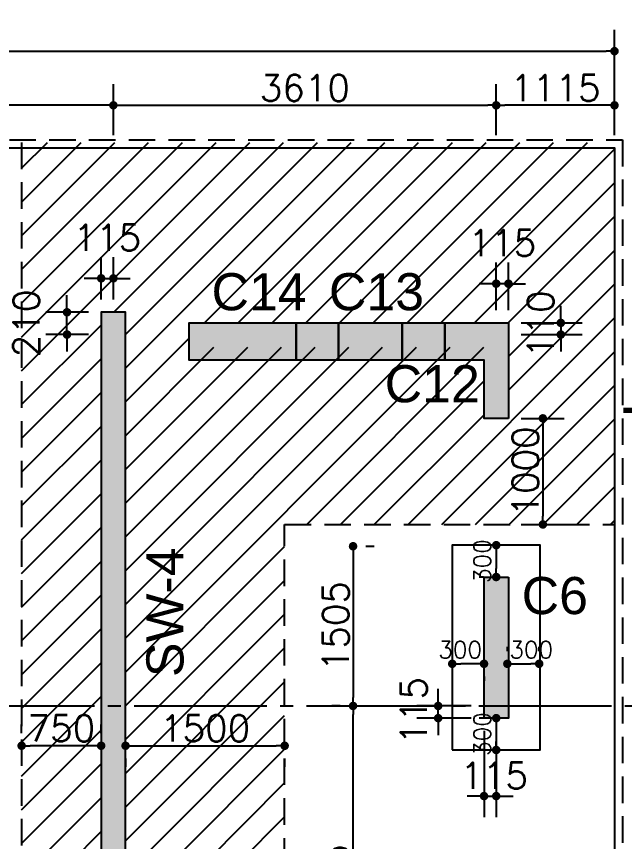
# Model space of a CAD drawing. Extents: x -200722 to 834823, y -494970 to 88783.
# Drawn here: x 493762 to 499495, y 33752 to 41527 of the extents above; entities that cross this region are included whole.
import ezdxf

# ---------------------------------------------------------------- set-up
doc = ezdxf.new("R2010")
doc.units = 0
doc.header["$LTSCALE"] = 100
doc.header["$MEASUREMENT"] = 0
doc.header["$PDMODE"] = 34
for name, pattern in [('ACAD_ISO04W100', [30, 24, -3, 0, -3]), ('CL', [3.25, 2.5, -0.25, 0.25, -0.25]), ('HIDDEN', [0.375, 0.25, -0.125])]:
    doc.linetypes.add(name, pattern=pattern)
doc.layers.get('0').update_dxf_attribs({"linetype": 'CONTINUOUS'})
doc.layers.get('DEFPOINTS').update_dxf_attribs({"linetype": 'CONTINUOUS'})
for name, color, linetype in [('A-Grid', 5, 'ACAD_ISO04W100'), ('BEAM', 4, 'CONTINUOUS'), ('COL. SHED. STEEL.', 6, 'CONTINUOUS'), ('COL_H', 235, 'CONTINUOUS'), ('DIM', 3, 'CONTINUOUS'), ('F_EXEC', 3, 'HIDDEN'), ('F_FTG1', 11, 'CONTINUOUS'), ('TEXT', 2, 'CONTINUOUS')]:
    doc.layers.add(name, color=color, linetype=linetype)
doc.layers.add('HATCH', color=252, linetype='CONTINUOUS', lineweight=30)
doc.styles.add('AR', font='arial.ttf')
doc.styles.add('ROMANS', font='romans.shx')
doc.styles.get("Standard").update_dxf_attribs({"font": 'simplex.shx'})
doc.dimstyles.new('STANDARD$0', dxfattribs={"dimtxt": 2.5, "dimasz": 2.5, "dimexe": 2, "dimexo": 0.7, "dimgap": 0.9, "dimtad": 1, "dimdec": 0, "dimdsep": 46, "dimtxsty": 'ROMANS', "dimcen": 0.09, "dimclrd": 4, "dimclre": 4, "dimclrt": 3, "dimadec": 0, "dimazin": 0, "dimtfac": 1, "dimtdec": 0, "dimtmove": 0, "dimatfit": 3, "dimfxl": 1, "dimtolj": 1, "dimtzin": 0, "dimarcsym": 0})

# ---------------------------------------------------------------- blocks, each defined once
blk = doc.blocks.new('DOT')
at = {"color": 0, "linetype": 'ByBlock'}
blk.add_line((-0.5, 0), (-1, 0), dxfattribs=at)
at = {"color": 0, "linetype": 'ByBlock', "const_width": 0.5}
blk.add_lwpolyline([(-0.25, 0, 1), (0.25, 0, 1)], format="xyb", close=True, dxfattribs=at)
blk = doc.blocks.new('*D2615')
at = {"layer": 'BEAM', "color": 0, "lineweight": -2, "transparency": 16777216}
for p, q in [((498520.5, 37739.4), (498925.3, 37739.4)), ((498725.3, 37659.4), (498725.3, 36819.4)), ((498520.5, 36739.4), (498925.3, 36739.4))]:
    blk.add_line(p, q, dxfattribs=at)
at = {"layer": 'DEFPOINTS', "color": 0, "lineweight": -3, "ltscale": 0.4, "transparency": 16777216}
for p in [(498400.5, 37739.4), (498400.5, 36739.4), (498725.3, 36739.4)]:
    blk.add_point(p, dxfattribs=at)
at = {"layer": 'BEAM', "color": 0, "lineweight": -2, "ltscale": 0.4, "transparency": 16777216, "xscale": 80, "yscale": 80, "zscale": 80}
for p, rotation in [((498725.3, 37739.4), 90), ((498725.3, 36739.4), 270)]:
    blk.add_blockref('DOT', p, dxfattribs=dict(at, rotation=rotation))
at = {"layer": 'BEAM', "color": 0, "ltscale": 0.4, "transparency": 16777216, "insert": (498561.3, 37239.4), "char_height": 248, "attachment_point": 5, "rotation": 90}
blk.add_mtext('\\A1;1000', dxfattribs=at)
blk = doc.blocks.new('_DOT')
at = {"color": 0, "linetype": 'ByBlock'}
blk.add_line((-0.5, 0), (-1, 0), dxfattribs=at)
at = {"color": 0, "linetype": 'ByBlock', "const_width": 0.5}
blk.add_lwpolyline([(-0.25, 0, 1), (0.25, 0, 1)], format="xyb", close=True, dxfattribs=at)
blk = doc.blocks.new('*D2291')
at = {"layer": 'BEAM', "color": 0, "lineweight": -2, "transparency": 16777216}
for p, q in [((496815.6, 35029.4), (496735.6, 35029.4)), ((496935.6, 31654.4), (496935.6, 34949.4)), ((496815.6, 31574.4), (496735.6, 31574.4))]:
    blk.add_line(p, q, dxfattribs=at)
at = {"layer": 'DEFPOINTS', "color": 0, "lineweight": -3, "ltscale": 0.4, "transparency": 16777216}
for p in [(496935.6, 35029.4), (496935.6, 35029.4), (496935.6, 31574.4)]:
    blk.add_point(p, dxfattribs=at)
at = {"layer": 'BEAM', "color": 0, "lineweight": -2, "ltscale": 0.4, "transparency": 16777216, "xscale": 80, "yscale": 80, "zscale": 80}
for p, rotation in [((496935.6, 35029.4), 90), ((496935.6, 31574.4), 270)]:
    blk.add_blockref('DOT', p, dxfattribs=dict(at, rotation=rotation))
at = {"layer": 'BEAM', "color": 0, "ltscale": 0.4, "transparency": 16777216, "insert": (496771.6, 33301.9), "char_height": 248, "attachment_point": 5, "rotation": 90}
blk.add_mtext('\\A1;3455', dxfattribs=at)
blk = doc.blocks.new('*D2292')
at = {"layer": 'BEAM', "color": 0, "lineweight": -2, "transparency": 16777216}
for p, q in [((497055.6, 36534.4), (497135.6, 36534.4)), ((496935.6, 36454.4), (496935.6, 35109.4)), ((497055.6, 35029.4), (497135.6, 35029.4))]:
    blk.add_line(p, q, dxfattribs=at)
at = {"layer": 'DEFPOINTS', "color": 0, "lineweight": -3, "ltscale": 0.4, "transparency": 16777216}
for p in [(496935.6, 36534.4), (496935.6, 35029.4), (496935.6, 35029.4)]:
    blk.add_point(p, dxfattribs=at)
at = {"layer": 'BEAM', "color": 0, "lineweight": -2, "ltscale": 0.4, "transparency": 16777216, "xscale": 80, "yscale": 80, "zscale": 80}
for p, rotation in [((496935.6, 36534.4), 90), ((496935.6, 35029.4), 270)]:
    blk.add_blockref('DOT', p, dxfattribs=dict(at, rotation=rotation))
at = {"layer": 'BEAM', "color": 0, "ltscale": 0.4, "transparency": 16777216, "insert": (496771.6, 35781.9), "char_height": 248, "attachment_point": 5, "rotation": 90}
blk.add_mtext('\\A1;1505', dxfattribs=at)
blk = doc.blocks.new('*D2297')
at = {"layer": 'BEAM', "color": 0, "lineweight": -2, "transparency": 16777216}
for p, q in [((494238.4, 38819.4), (494238.4, 38899.4)), ((494440.5, 38739.4), (494038.4, 38739.4)), ((494238.4, 38529.4), (494238.4, 38739.4)), ((494440.5, 38529.4), (494038.4, 38529.4)), ((494238.4, 38449.4), (494238.4, 38369.4))]:
    blk.add_line(p, q, dxfattribs=at)
at = {"layer": 'DEFPOINTS', "color": 0, "lineweight": -3, "ltscale": 0.4, "transparency": 16777216}
for p in [(494238.4, 38739.4), (494560.5, 38739.4), (494560.5, 38529.4)]:
    blk.add_point(p, dxfattribs=at)
at = {"layer": 'BEAM', "color": 0, "lineweight": -2, "ltscale": 0.4, "transparency": 16777216, "xscale": 80, "yscale": 80, "zscale": 80}
for p, rotation in [((494238.4, 38739.4), 270), ((494238.4, 38529.4), 90)]:
    blk.add_blockref('DOT', p, dxfattribs=dict(at, rotation=rotation))
at = {"layer": 'BEAM', "color": 0, "ltscale": 0.4, "transparency": 16777216, "insert": (493854.4, 38634.4), "char_height": 248, "attachment_point": 5, "rotation": 90}
blk.add_mtext('\\A1;210', dxfattribs=at)
blk = doc.blocks.new('*D2298')
at = {"layer": 'BEAM', "color": 0, "lineweight": -2, "transparency": 16777216}
for p, q in [((494560.5, 38859.4), (494560.5, 39259.1)), ((494675.5, 38859.4), (494675.5, 39259.1)), ((494480.5, 39059.1), (494400.5, 39059.1)), ((494560.5, 39059.1), (494675.5, 39059.1)), ((494755.5, 39059.1), (494835.5, 39059.1))]:
    blk.add_line(p, q, dxfattribs=at)
at = {"layer": 'DEFPOINTS', "color": 0, "lineweight": -3, "ltscale": 0.4, "transparency": 16777216}
for p in [(494675.5, 39059.1), (494560.5, 38739.4), (494675.5, 38739.4)]:
    blk.add_point(p, dxfattribs=at)
at = {"layer": 'BEAM', "color": 0, "lineweight": -2, "ltscale": 0.4, "transparency": 16777216, "xscale": 80, "yscale": 80, "zscale": 80}
blk.add_blockref('DOT', (494560.5, 39059.1), dxfattribs=at)
at = {"layer": 'BEAM', "color": 0, "lineweight": -2, "ltscale": 0.4, "transparency": 16777216, "xscale": 80, "yscale": 80, "zscale": 80, "rotation": 180}
blk.add_blockref('DOT', (494675.5, 39059.1), dxfattribs=at)
at = {"layer": 'BEAM', "color": 0, "ltscale": 0.4, "transparency": 16777216, "insert": (494618, 39443.1), "char_height": 248, "attachment_point": 5}
blk.add_mtext('\\A1;115', dxfattribs=at)
blk = doc.blocks.new('*D2301')
at = {"layer": 'BEAM', "color": 0, "lineweight": -2, "transparency": 16777216}
for p, q in [((497738.1, 35109.4), (497738.1, 35189.4)), ((498050.5, 35029.4), (497538.1, 35029.4)), ((497738.1, 34914.4), (497738.1, 35029.4)), ((498050.5, 34914.4), (497538.1, 34914.4)), ((497738.1, 34834.4), (497738.1, 34754.4))]:
    blk.add_line(p, q, dxfattribs=at)
at = {"layer": 'DEFPOINTS', "color": 0, "lineweight": -3, "ltscale": 0.4, "transparency": 16777216}
for p in [(497738.1, 35029.4), (498170.5, 35029.4), (498170.5, 34914.4)]:
    blk.add_point(p, dxfattribs=at)
at = {"layer": 'BEAM', "color": 0, "lineweight": -2, "ltscale": 0.4, "transparency": 16777216, "xscale": 80, "yscale": 80, "zscale": 80}
for p, rotation in [((497738.1, 35029.4), 270), ((497738.1, 34914.4), 90)]:
    blk.add_blockref('DOT', p, dxfattribs=dict(at, rotation=rotation))
at = {"layer": 'BEAM', "color": 0, "ltscale": 0.4, "transparency": 16777216, "insert": (497507.4, 34984.2), "char_height": 248, "attachment_point": 5, "rotation": 90}
blk.add_mtext('\\A1;115', dxfattribs=at)
blk = doc.blocks.new('*D2302')
at = {"layer": 'BEAM', "color": 0, "lineweight": -2, "transparency": 16777216}
for p, q in [((498170.5, 34794.4), (498170.5, 33979.8)), ((498285.5, 34794.4), (498285.5, 33979.8)), ((498090.5, 34179.8), (498010.5, 34179.8)), ((498170.5, 34179.8), (498285.5, 34179.8)), ((498365.5, 34179.8), (498445.5, 34179.8))]:
    blk.add_line(p, q, dxfattribs=at)
at = {"layer": 'DEFPOINTS', "color": 0, "lineweight": -3, "ltscale": 0.4, "transparency": 16777216}
for p in [(498170.5, 34914.4), (498285.5, 34914.4), (498285.5, 34179.8)]:
    blk.add_point(p, dxfattribs=at)
at = {"layer": 'BEAM', "color": 0, "lineweight": -2, "ltscale": 0.4, "transparency": 16777216, "xscale": 80, "yscale": 80, "zscale": 80}
blk.add_blockref('DOT', (498170.5, 34179.8), dxfattribs=at)
at = {"layer": 'BEAM', "color": 0, "lineweight": -2, "ltscale": 0.4, "transparency": 16777216, "xscale": 80, "yscale": 80, "zscale": 80, "rotation": 180}
blk.add_blockref('DOT', (498285.5, 34179.8), dxfattribs=at)
at = {"layer": 'BEAM', "color": 0, "ltscale": 0.4, "transparency": 16777216, "insert": (498266, 34372.4), "char_height": 248, "attachment_point": 5}
blk.add_mtext('\\A1;115', dxfattribs=at)
blk = doc.blocks.new('*D2305')
at = {"layer": 'BEAM', "color": 0, "lineweight": -2, "transparency": 16777216}
for p, q in [((498285.5, 40409.4), (498285.5, 40889.7)), ((499400.5, 40409.4), (499400.5, 40889.7)), ((499320.5, 40689.7), (498365.5, 40689.7))]:
    blk.add_line(p, q, dxfattribs=at)
at = {"layer": 'DEFPOINTS', "color": 0, "lineweight": -3, "ltscale": 0.4, "transparency": 16777216}
for p in [(498285.5, 40689.7), (498285.5, 40289.4), (499400.5, 40289.4)]:
    blk.add_point(p, dxfattribs=at)
at = {"layer": 'BEAM', "color": 0, "lineweight": -2, "ltscale": 0.4, "transparency": 16777216, "xscale": 80, "yscale": 80, "zscale": 80, "rotation": 180}
blk.add_blockref('DOT', (498285.5, 40689.7), dxfattribs=at)
at = {"layer": 'BEAM', "color": 0, "lineweight": -2, "ltscale": 0.4, "transparency": 16777216, "xscale": 80, "yscale": 80, "zscale": 80}
blk.add_blockref('DOT', (499400.5, 40689.7), dxfattribs=at)
at = {"layer": 'BEAM', "color": 0, "ltscale": 0.4, "transparency": 16777216, "insert": (498843, 40853.7), "char_height": 248, "attachment_point": 5}
blk.add_mtext('\\A1;1115', dxfattribs=at)
blk = doc.blocks.new('*D2306')
at = {"layer": 'BEAM', "color": 0, "lineweight": -2, "transparency": 16777216}
for p, q in [((485520.5, 40409.4), (485520.5, 41400)), ((499400.5, 40409.4), (499400.5, 41400)), ((485600.5, 41200), (499320.5, 41200))]:
    blk.add_line(p, q, dxfattribs=at)
at = {"layer": 'DEFPOINTS', "color": 0, "lineweight": -3, "ltscale": 0.4, "transparency": 16777216}
for p in [(499400.5, 41200), (485520.5, 40289.4), (499400.5, 40289.4)]:
    blk.add_point(p, dxfattribs=at)
at = {"layer": 'BEAM', "color": 0, "lineweight": -2, "ltscale": 0.4, "transparency": 16777216, "xscale": 80, "yscale": 80, "zscale": 80, "rotation": 180}
blk.add_blockref('DOT', (485520.5, 41200), dxfattribs=at)
at = {"layer": 'BEAM', "color": 0, "lineweight": -2, "ltscale": 0.4, "transparency": 16777216, "xscale": 80, "yscale": 80, "zscale": 80}
blk.add_blockref('DOT', (499400.5, 41200), dxfattribs=at)
at = {"layer": 'BEAM', "color": 0, "ltscale": 0.4, "transparency": 16777216, "insert": (492460.5, 41364), "char_height": 248, "attachment_point": 5}
blk.add_mtext('\\A1;13880', dxfattribs=at)
blk = doc.blocks.new('*D2310')
at = {"layer": 'BEAM', "color": 0, "lineweight": -2, "transparency": 16777216}
for p, q in [((498285.5, 38759.4), (498285.5, 39208.9)), ((498400.5, 38759.4), (498400.5, 39208.9)), ((498205.5, 39008.9), (498125.5, 39008.9)), ((498400.5, 39008.9), (498285.5, 39008.9)), ((498480.5, 39008.9), (498560.5, 39008.9))]:
    blk.add_line(p, q, dxfattribs=at)
at = {"layer": 'DEFPOINTS', "color": 0, "lineweight": -3, "ltscale": 0.4, "transparency": 16777216}
for p in [(498285.5, 39008.9), (498285.5, 38639.4), (498400.5, 38639.4)]:
    blk.add_point(p, dxfattribs=at)
at = {"layer": 'BEAM', "color": 0, "lineweight": -2, "ltscale": 0.4, "transparency": 16777216, "xscale": 80, "yscale": 80, "zscale": 80}
blk.add_blockref('DOT', (498285.5, 39008.9), dxfattribs=at)
at = {"layer": 'BEAM', "color": 0, "lineweight": -2, "ltscale": 0.4, "transparency": 16777216, "xscale": 80, "yscale": 80, "zscale": 80, "rotation": 180}
blk.add_blockref('DOT', (498400.5, 39008.9), dxfattribs=at)
at = {"layer": 'BEAM', "color": 0, "ltscale": 0.4, "transparency": 16777216, "insert": (498343, 39392.9), "char_height": 248, "attachment_point": 5}
blk.add_mtext('\\A1;115', dxfattribs=at)
blk = doc.blocks.new('*D2311')
at = {"layer": 'BEAM', "color": 0, "lineweight": -2, "transparency": 16777216}
for p, q in [((498894.5, 38719.4), (498894.5, 38799.4)), ((498520.5, 38639.4), (499094.5, 38639.4)), ((498894.5, 38639.4), (498894.5, 38529.4)), ((498520.5, 38529.4), (499094.5, 38529.4)), ((498894.5, 38449.4), (498894.5, 38369.4))]:
    blk.add_line(p, q, dxfattribs=at)
at = {"layer": 'DEFPOINTS', "color": 0, "lineweight": -3, "ltscale": 0.4, "transparency": 16777216}
for p in [(498400.5, 38639.4), (498400.5, 38529.4), (498894.5, 38529.4)]:
    blk.add_point(p, dxfattribs=at)
at = {"layer": 'BEAM', "color": 0, "lineweight": -2, "ltscale": 0.4, "transparency": 16777216, "xscale": 80, "yscale": 80, "zscale": 80}
for p, rotation in [((498894.5, 38639.4), 270), ((498894.5, 38529.4), 90)]:
    blk.add_blockref('DOT', p, dxfattribs=dict(at, rotation=rotation))
at = {"layer": 'BEAM', "color": 0, "ltscale": 0.4, "transparency": 16777216, "insert": (498704.5, 38627.6), "char_height": 248, "attachment_point": 5, "rotation": 90}
blk.add_mtext('\\A1;110', dxfattribs=at)
blk = doc.blocks.new('*D2484')
at = {"layer": 'BEAM', "color": 0, "lineweight": -2, "transparency": 16777216}
for p, q in [((490245.5, 40409.4), (490245.5, 40889.7)), ((494675.5, 40409.4), (494675.5, 40889.7)), ((494595.5, 40689.7), (490325.5, 40689.7))]:
    blk.add_line(p, q, dxfattribs=at)
at = {"layer": 'DEFPOINTS', "color": 0, "lineweight": -3, "ltscale": 0.4, "transparency": 16777216}
for p in [(490245.5, 40689.7), (490245.5, 40289.4), (494675.5, 40289.4)]:
    blk.add_point(p, dxfattribs=at)
at = {"layer": 'BEAM', "color": 0, "lineweight": -2, "ltscale": 0.4, "transparency": 16777216, "xscale": 80, "yscale": 80, "zscale": 80, "rotation": 180}
blk.add_blockref('DOT', (490245.5, 40689.7), dxfattribs=at)
at = {"layer": 'BEAM', "color": 0, "lineweight": -2, "ltscale": 0.4, "transparency": 16777216, "xscale": 80, "yscale": 80, "zscale": 80}
blk.add_blockref('DOT', (494675.5, 40689.7), dxfattribs=at)
at = {"layer": 'BEAM', "color": 0, "ltscale": 0.4, "transparency": 16777216, "insert": (492460.5, 40853.7), "char_height": 248, "attachment_point": 5}
blk.add_mtext('\\A1;4430', dxfattribs=at)
blk = doc.blocks.new('*D2485')
at = {"layer": 'BEAM', "color": 0, "lineweight": -2, "transparency": 16777216}
for p, q in [((494675.5, 40409.4), (494675.5, 40889.7)), ((498285.5, 40409.4), (498285.5, 40889.7)), ((494755.5, 40689.7), (498205.5, 40689.7))]:
    blk.add_line(p, q, dxfattribs=at)
at = {"layer": 'DEFPOINTS', "color": 0, "lineweight": -3, "ltscale": 0.4, "transparency": 16777216}
for p in [(498285.5, 40689.7), (494675.5, 40289.4), (498285.5, 40289.4)]:
    blk.add_point(p, dxfattribs=at)
at = {"layer": 'BEAM', "color": 0, "lineweight": -2, "ltscale": 0.4, "transparency": 16777216, "xscale": 80, "yscale": 80, "zscale": 80, "rotation": 180}
blk.add_blockref('DOT', (494675.5, 40689.7), dxfattribs=at)
at = {"layer": 'BEAM', "color": 0, "lineweight": -2, "ltscale": 0.4, "transparency": 16777216, "xscale": 80, "yscale": 80, "zscale": 80}
blk.add_blockref('DOT', (498285.5, 40689.7), dxfattribs=at)
at = {"layer": 'BEAM', "color": 0, "ltscale": 0.4, "transparency": 16777216, "insert": (496480.5, 40853.7), "char_height": 248, "attachment_point": 5}
blk.add_mtext('\\A1;3610', dxfattribs=at)
blk = doc.blocks.new('*D2773')
at = {"layer": 'BEAM', "color": 0, "lineweight": -2, "transparency": 16777216}
for p, q in [((494870.5, 34654.1), (496210.5, 34654.1)), ((494790.5, 34534.1), (494790.5, 34454.1)), ((496290.5, 34534.1), (496290.5, 34454.1))]:
    blk.add_line(p, q, dxfattribs=at)
at = {"layer": 'DEFPOINTS', "color": 0, "lineweight": -3, "ltscale": 0.4, "transparency": 16777216}
for p in [(494790.5, 34654.1), (496290.5, 34654.1), (496290.5, 34654.1)]:
    blk.add_point(p, dxfattribs=at)
at = {"layer": 'BEAM', "color": 0, "lineweight": -2, "ltscale": 0.4, "transparency": 16777216, "xscale": 80, "yscale": 80, "zscale": 80, "rotation": 180}
blk.add_blockref('DOT', (494790.5, 34654.1), dxfattribs=at)
at = {"layer": 'BEAM', "color": 0, "lineweight": -2, "ltscale": 0.4, "transparency": 16777216, "xscale": 80, "yscale": 80, "zscale": 80}
blk.add_blockref('DOT', (496290.5, 34654.1), dxfattribs=at)
at = {"layer": 'BEAM', "color": 0, "ltscale": 0.4, "transparency": 16777216, "insert": (495540.5, 34818.1), "char_height": 248, "attachment_point": 5}
blk.add_mtext('\\A1;1500', dxfattribs=at)
blk = doc.blocks.new('*D2774')
at = {"layer": 'BEAM', "color": 0, "lineweight": -2, "transparency": 16777216}
for p, q in [((493810.5, 34774.1), (493810.5, 34854.1)), ((494560.5, 34774.1), (494560.5, 34854.1)), ((494480.5, 34654.1), (493890.5, 34654.1))]:
    blk.add_line(p, q, dxfattribs=at)
at = {"layer": 'DEFPOINTS', "color": 0, "lineweight": -3, "ltscale": 0.4, "transparency": 16777216}
for p in [(493810.5, 34654.1), (493810.5, 34654.1), (494560.5, 34654.1)]:
    blk.add_point(p, dxfattribs=at)
at = {"layer": 'BEAM', "color": 0, "lineweight": -2, "ltscale": 0.4, "transparency": 16777216, "xscale": 80, "yscale": 80, "zscale": 80, "rotation": 180}
blk.add_blockref('DOT', (493810.5, 34654.1), dxfattribs=at)
at = {"layer": 'BEAM', "color": 0, "lineweight": -2, "ltscale": 0.4, "transparency": 16777216, "xscale": 80, "yscale": 80, "zscale": 80}
blk.add_blockref('DOT', (494560.5, 34654.1), dxfattribs=at)
at = {"layer": 'BEAM', "color": 0, "ltscale": 0.4, "transparency": 16777216, "insert": (494185.5, 34818.1), "char_height": 248, "attachment_point": 5}
blk.add_mtext('\\A1;750', dxfattribs=at)
blk = doc.blocks.new('*D2866')
at = {"layer": 'BEAM', "color": 0, "lineweight": -2, "transparency": 16777216}
for p, q in [((498390.5, 35546.6), (498390.5, 35586.6)), ((498690.5, 35546.6), (498690.5, 35586.6)), ((498470.5, 35426.6), (498610.5, 35426.6))]:
    blk.add_line(p, q, dxfattribs=at)
at = {"layer": 'DEFPOINTS', "color": 0, "lineweight": -3, "ltscale": 0.4, "transparency": 16777216}
for p in [(498390.5, 35426.6), (498690.5, 35426.6), (498690.5, 35426.6)]:
    blk.add_point(p, dxfattribs=at)
at = {"layer": 'BEAM', "color": 0, "lineweight": -2, "ltscale": 0.4, "transparency": 16777216, "xscale": 80, "yscale": 80, "zscale": 80, "rotation": 180}
blk.add_blockref('DOT', (498390.5, 35426.6), dxfattribs=at)
at = {"layer": 'BEAM', "color": 0, "lineweight": -2, "ltscale": 0.4, "transparency": 16777216, "xscale": 80, "yscale": 80, "zscale": 80}
blk.add_blockref('DOT', (498690.5, 35426.6), dxfattribs=at)
at = {"layer": 'BEAM', "color": 0, "ltscale": 0.4, "transparency": 16777216, "insert": (498615.7, 35559.5), "char_height": 160, "attachment_point": 5}
blk.add_mtext('\\A1;300', dxfattribs=at)
blk = doc.blocks.new('*D2867')
at = {"layer": 'BEAM', "color": 0, "lineweight": -2, "transparency": 16777216}
for p, q in [((498090.5, 35426.6), (497950.5, 35426.6)), ((497870.5, 35306.6), (497870.5, 35266.6)), ((498170.5, 35306.6), (498170.5, 35266.6))]:
    blk.add_line(p, q, dxfattribs=at)
at = {"layer": 'DEFPOINTS', "color": 0, "lineweight": -3, "ltscale": 0.4, "transparency": 16777216}
for p in [(497870.5, 35426.6), (497870.5, 35426.6), (498170.5, 35426.6)]:
    blk.add_point(p, dxfattribs=at)
at = {"layer": 'BEAM', "color": 0, "lineweight": -2, "ltscale": 0.4, "transparency": 16777216, "xscale": 80, "yscale": 80, "zscale": 80, "rotation": 180}
blk.add_blockref('DOT', (497870.5, 35426.6), dxfattribs=at)
at = {"layer": 'BEAM', "color": 0, "lineweight": -2, "ltscale": 0.4, "transparency": 16777216, "xscale": 80, "yscale": 80, "zscale": 80}
blk.add_blockref('DOT', (498170.5, 35426.6), dxfattribs=at)
at = {"layer": 'BEAM', "color": 0, "ltscale": 0.4, "transparency": 16777216, "insert": (497945.4, 35559.5), "char_height": 160, "attachment_point": 5}
blk.add_mtext('\\A1;300', dxfattribs=at)
blk = doc.blocks.new('*D2868')
at = {"layer": 'BEAM', "color": 0, "lineweight": -2, "transparency": 16777216}
for p, q in [((498165.5, 34914.4), (498125.5, 34914.4)), ((498285.5, 34834.4), (498285.5, 34694.4)), ((498165.5, 34614.4), (498125.5, 34614.4))]:
    blk.add_line(p, q, dxfattribs=at)
at = {"layer": 'DEFPOINTS', "color": 0, "lineweight": -3, "ltscale": 0.4, "transparency": 16777216}
for p in [(498285.5, 34914.4), (498285.5, 34614.4), (498285.5, 34614.4)]:
    blk.add_point(p, dxfattribs=at)
at = {"layer": 'BEAM', "color": 0, "lineweight": -2, "ltscale": 0.4, "transparency": 16777216, "xscale": 80, "yscale": 80, "zscale": 80}
for p, rotation in [((498285.5, 34914.4), 90), ((498285.5, 34614.4), 270)]:
    blk.add_blockref('DOT', p, dxfattribs=dict(at, rotation=rotation))
at = {"layer": 'BEAM', "color": 0, "ltscale": 0.4, "transparency": 16777216, "insert": (498154.1, 34764.4), "char_height": 160, "attachment_point": 5, "rotation": 90}
blk.add_mtext('\\A1;300', dxfattribs=at)
blk = doc.blocks.new('*D2869')
at = {"layer": 'BEAM', "color": 0, "lineweight": -2, "transparency": 16777216}
for p, q in [((498165.5, 36544.4), (498125.5, 36544.4)), ((498285.5, 36464.4), (498285.5, 36324.4)), ((498165.5, 36244.4), (498125.5, 36244.4))]:
    blk.add_line(p, q, dxfattribs=at)
at = {"layer": 'DEFPOINTS', "color": 0, "lineweight": -3, "ltscale": 0.4, "transparency": 16777216}
for p in [(498285.5, 36544.4), (498285.5, 36244.4), (498285.5, 36244.4)]:
    blk.add_point(p, dxfattribs=at)
at = {"layer": 'BEAM', "color": 0, "lineweight": -2, "ltscale": 0.4, "transparency": 16777216, "xscale": 80, "yscale": 80, "zscale": 80}
for p, rotation in [((498285.5, 36544.4), 90), ((498285.5, 36244.4), 270)]:
    blk.add_blockref('DOT', p, dxfattribs=dict(at, rotation=rotation))
at = {"layer": 'BEAM', "color": 0, "ltscale": 0.4, "transparency": 16777216, "insert": (498154.1, 36394.4), "char_height": 160, "attachment_point": 5, "rotation": 90}
blk.add_mtext('\\A1;300', dxfattribs=at)

msp = doc.modelspace()

# ---------------------------------------------------------------- hatches: boundary and pattern name
at = {"layer": 'COL_H', "ltscale": 0.4}
for points in [[(494560.5, 33534.4), (494790.5, 33534.4), (494790.5, 38639.4), (494790.5, 38739.4), (494560.5, 38739.4)], [(496398.5, 38289.4), (495390.5, 38289.4), (495390.5, 38639.4), (496398.5, 38639.4)], [(496398.5, 38639.4), (496799.5, 38639.4), (496799.5, 38289.4), (496398.5, 38289.4)], [(497399.5, 38289.4), (496799.5, 38289.4), (496799.5, 38639.4), (497399.5, 38639.4)], [(497399.5, 38639.4), (497800.5, 38639.4), (497800.5, 38289.4), (497399.5, 38289.4)], [(498400.5, 37739.4), (498170.5, 37739.4), (498170.5, 38289.4), (497800.5, 38289.4), (497800.5, 38639.4), (498400.5, 38639.4)], [(498400.5, 36244.4), (498400.5, 34914.4), (498170.5, 34914.4), (498170.5, 36244.4)]]:
    msp.add_hatch(color=256, dxfattribs=at).paths.add_polyline_path(points)
at = {"layer": 'HATCH', "lineweight": -3, "ltscale": 0.4}
h = msp.add_hatch(dxfattribs=at)
h.set_pattern_fill('ANSI31', color=256, scale=1800, style=0)
h.set_pattern_definition([(45, (240110.92, 31727.5), (-159.09903, 159.09903), [])])
h.paths.add_polyline_path([(493810.5, 32784.4), (496290.5, 32784.4), (496290.5, 36739.4), (499400.5, 36739.4), (499400.5, 40339.4), (493810.5, 40339.4)])
h.paths.add_polyline_path([(498400.5, 37739.4), (498170.5, 37739.4), (498170.5, 38409.4), (497800.5, 38409.4), (497800.5, 38639.4), (498400.5, 38639.4)], flags=16)
h.paths.add_polyline_path([(497399.5, 38639.4), (497800.5, 38639.4), (497800.5, 38409.4), (497399.5, 38409.4)], flags=16)
h.paths.add_polyline_path([(496398.5, 38639.4), (496799.5, 38639.4), (496799.5, 38409.4), (496398.5, 38409.4)], flags=16)
h.paths.add_polyline_path([(497399.5, 38409.4), (496799.5, 38409.4), (496799.5, 38639.4), (497399.5, 38639.4)], flags=16)
h.paths.add_polyline_path([(496398.5, 38409.4), (495390.5, 38409.4), (495390.5, 38639.4), (496398.5, 38639.4)], flags=16)
h.paths.add_polyline_path([(494560.5, 33534.4), (494790.5, 33534.4), (494790.5, 38639.4), (494790.5, 38739.4), (494560.5, 38739.4)], flags=16)

# ---------------------------------------------------------------- linework, layer by layer
at = {"layer": 'A-Grid', "color": 8, "linetype": 'CL', "ltscale": 5}
msp.add_line((481872.2, 35029.4, 7446.6), (502917.7, 35029.4, 7446.6), dxfattribs=at)
at = {"layer": 'COL. SHED. STEEL.', "ltscale": 500, "elevation": 7446.6}
for points in [[(494560.5, 33534.4), (494790.5, 33534.4), (494790.5, 38639.4), (494790.5, 38739.4), (494560.5, 38739.4), (494560.5, 33534.4)], [(496398.5, 38289.4), (495390.5, 38289.4), (495390.5, 38639.4), (496398.5, 38639.4), (496398.5, 38289.4)], [(497399.5, 38289.4), (496799.5, 38289.4), (496799.5, 38639.4), (497399.5, 38639.4), (497399.5, 38289.4)], [(498400.5, 36244.4), (498400.5, 34914.4), (498170.5, 34914.4), (498170.5, 36244.4), (498400.5, 36244.4)]]:
    msp.add_lwpolyline(points, dxfattribs=at)
for points in [[(496398.5, 38639.4), (496799.5, 38639.4), (496799.5, 38289.4), (496398.5, 38289.4)], [(497399.5, 38639.4), (497800.5, 38639.4), (497800.5, 38289.4), (497399.5, 38289.4)], [(498400.5, 37739.4), (498170.5, 37739.4), (498170.5, 38289.4), (497800.5, 38289.4), (497800.5, 38639.4), (498400.5, 38639.4)]]:
    msp.add_lwpolyline(points, close=True, dxfattribs=at)
at = {"layer": 'DIM', "color": 1}
msp.add_lwpolyline([(500471.8, 38399.1, 80, 80, 0), (500471.8, 37816, 50, 50, 0), (499482.7, 37816, 50, 50, 0)], format="xyseb", dxfattribs=at)
at = {"layer": 'F_EXEC', "ltscale": 10, "elevation": 7446.6}
msp.add_lwpolyline([(499475.5, 32709.4), (485445.5, 32709.4), (485445.5, 40364.4), (499475.5, 40364.4)], close=True, dxfattribs=at)
at = {"layer": 'F_FTG1', "linetype": 'HIDDEN', "ltscale": 10}
msp.add_line((493810.5, 40339.4, 7446.6), (493810.5, 32784.4, 7446.6), dxfattribs=at)
at = {"layer": 'F_FTG1', "ltscale": 0.4, "elevation": 7446.6}
msp.add_lwpolyline([(499400.5, 32784.4), (485520.5, 32784.4), (485520.5, 40289.4), (499400.5, 40289.4), (499400.5, 32784.4)], dxfattribs=at)
at = {"layer": 'F_FTG1', "linetype": 'HIDDEN', "ltscale": 10, "elevation": 7446.6}
msp.add_lwpolyline([(496290.5, 32784.4), (496290.5, 36739.4), (499400.5, 36739.4)], dxfattribs=at)
at = {"layer": 'F_FTG1', "ltscale": 0.4, "elevation": 7446.6}
msp.add_lwpolyline([(497870.5, 34614.4), (498700.5, 34614.4), (498700.5, 36544.4), (497870.5, 36544.4)], close=True, dxfattribs=at)

# ---------------------------------------------------------------- texts
at = {"layer": 'TEXT', "style": 'AR'}
for s, p in [('C14', (495601, 38757.8, 3998.7)), ('C13', (496708.2, 38757.8, 3998.7)), ('C12', (497234.1, 37890.9, -3447.9)), ('C6', (498525.4, 35894.5, 3998.7))]:
    msp.add_text(s, height=350, dxfattribs=at).set_placement(p)
msp.add_text('SW-4', height=350, rotation=90, dxfattribs=at).set_placement((495336.7, 35301, 3998.7))

# ---------------------------------------------------------------- dimensions: what is measured, and where the dimension line sits
at = {"layer": 'BEAM'}
for base, p1, p2, picture, middle in [((499400.5, 41200), (485520.5, 40289.4, 7446.6), (499400.5, 40289.4, 7446.6), '*D2306', (492460.5, 41364)), ((498285.5, 40689.7), (499400.5, 40289.4, 7446.6), (498285.5, 40289.4, 7446.6), '*D2305', (498843, 40853.7)), ((493810.5, 34654.1), (494560.5, 34654.1, 7446.6), (493810.5, 34654.1, 7446.6), '*D2774', (494185.5, 34818.1))]:
    dim = msp.add_linear_dim(base=base, p1=p1, p2=p2, dimstyle='STANDARD$0', override={"dimscale": 8, "dimtxt": 31, "dimasz": 10, "dimexe": 25, "dimexo": 15, "dimgap": 5, "dimzin": 3, "dimtxsty": 'Standard', "dimblk": 'DOT', "dimcen": 3, "dimdle": 1, "dimclrd": 0, "dimclre": 0, "dimclrt": 0, "dimtmove": 2, "dimldrblk": 'DOT', "dimtzin": 3}, dxfattribs=at)
    dim.commit()
    dim.dimension.update_dxf_attribs({"geometry": picture, "text_midpoint": middle})
for base, p1, p2, angle, picture, middle in [((490245.5, 40689.7), (494675.5, 40289.4, 7446.6), (490245.5, 40289.4, 7446.6), 180, '*D2484', (492460.5, 40853.7)), ((498285.5, 40689.7), (494675.5, 40289.4, 7446.6), (498285.5, 40289.4, 7446.6), 0, '*D2485', (496480.5, 40853.7)), ((494675.5, 39059.1), (494560.5, 38739.4, 7446.6), (494675.5, 38739.4, 7446.6), 180, '*D2298', (494618, 39443.1)), ((498285.5, 39008.9), (498400.5, 38639.4, 7446.6), (498285.5, 38639.4, 7446.6), 180, '*D2310', (498343, 39392.9)), ((494238.4, 38739.4), (494560.5, 38529.4, 7446.6), (494560.5, 38739.4, 7446.6), 90, '*D2297', (493854.4, 38634.4)), ((498725.3, 36739.4), (498400.5, 37739.4, 7446.6), (498400.5, 36739.4, 7446.6), 90, '*D2615', (498561.3, 37239.4)), ((496935.6, 35029.4), (496935.6, 36534.4, 7446.6), (496935.6, 35029.4, 7446.6), 270, '*D2292', (496771.6, 35781.9)), ((496935.6, 35029.4), (496935.6, 31574.4, 7446.6), (496935.6, 35029.4, 7446.6), 90, '*D2291', (496771.6, 33301.9)), ((496290.5, 34654.1), (494790.5, 34654.1, 7446.6), (496290.5, 34654.1, 7446.6), 180, '*D2773', (495540.5, 34818.1))]:
    dim = msp.add_linear_dim(base=base, p1=p1, p2=p2, angle=angle, dimstyle='STANDARD$0', override={"dimscale": 8, "dimtxt": 31, "dimasz": 10, "dimexe": 25, "dimexo": 15, "dimgap": 5, "dimzin": 3, "dimtxsty": 'Standard', "dimblk": 'DOT', "dimcen": 3, "dimdle": 1, "dimclrd": 0, "dimclre": 0, "dimclrt": 0, "dimtmove": 2, "dimldrblk": 'DOT', "dimtzin": 3}, dxfattribs=at)
    dim.commit()
    dim.dimension.update_dxf_attribs({"geometry": picture, "text_midpoint": middle})
for base, p1, p2, angle, override, picture, middle in [((498894.5, 38529.4), (498400.5, 38639.4, 7446.6), (498400.5, 38529.4, 7446.6), 90, {"dimscale": 8, "dimtxt": 31, "dimasz": 10, "dimexe": 25, "dimexo": 15, "dimgap": 5, "dimzin": 3, "dimtxsty": 'Standard', "dimblk": 'DOT', "dimcen": 3, "dimdle": 1, "dimclrd": 0, "dimclre": 0, "dimclrt": 0, "dimtmove": 2, "dimldrblk": 'DOT', "dimtzin": 3}, '*D2311', (498704.5, 38627.6)), ((498285.5, 36244.4), (498285.5, 36544.4, 7446.6), (498285.5, 36244.4, 7446.6), 90, {"dimscale": 8, "dimtxt": 20, "dimasz": 10, "dimexe": 20, "dimexo": 15, "dimgap": 5, "dimzin": 3, "dimtxsty": 'Standard', "dimblk": 'DOT', "dimcen": 3, "dimdle": 1, "dimclrd": 0, "dimclre": 0, "dimclrt": 0, "dimtmove": 2, "dimldrblk": 'DOT', "dimtzin": 3}, '*D2869', (498154.1, 36394.4)), ((497870.5, 35426.6), (498170.5, 35426.6, 7446.6), (497870.5, 35426.6, 7446.6), 180, {"dimscale": 8, "dimtxt": 20, "dimasz": 10, "dimexe": 20, "dimexo": 15, "dimgap": 5, "dimzin": 3, "dimtxsty": 'Standard', "dimblk": 'DOT', "dimcen": 3, "dimdle": 1, "dimclrd": 0, "dimclre": 0, "dimclrt": 0, "dimtmove": 2, "dimldrblk": 'DOT', "dimtzin": 3}, '*D2867', (497945.4, 35559.5)), ((497738.1, 35029.4), (498170.5, 34914.4, 7446.6), (498170.5, 35029.4, 7446.6), 90, {"dimscale": 8, "dimtxt": 31, "dimasz": 10, "dimexe": 25, "dimexo": 15, "dimgap": 5, "dimzin": 3, "dimtxsty": 'Standard', "dimblk": 'DOT', "dimcen": 3, "dimdle": 1, "dimclrd": 0, "dimclre": 0, "dimclrt": 0, "dimtmove": 2, "dimldrblk": 'DOT', "dimtzin": 3}, '*D2301', (497507.4, 34984.2)), ((498285.5, 34614.4), (498285.5, 34914.4, 7446.6), (498285.5, 34614.4, 7446.6), 90, {"dimscale": 8, "dimtxt": 20, "dimasz": 10, "dimexe": 20, "dimexo": 15, "dimgap": 5, "dimzin": 3, "dimtxsty": 'Standard', "dimblk": 'DOT', "dimcen": 3, "dimdle": 1, "dimclrd": 0, "dimclre": 0, "dimclrt": 0, "dimtmove": 2, "dimldrblk": 'DOT', "dimtzin": 3}, '*D2868', (498154.1, 34764.4))]:
    dim = msp.add_linear_dim(base=base, p1=p1, p2=p2, angle=angle, dimstyle='STANDARD$0', override=override, dxfattribs=at)
    dim.commit()
    dim.dimension.update_dxf_attribs({"geometry": picture, "text_midpoint": middle, "dimtype": 160})
for base, p1, p2, override, picture, middle in [((498690.5, 35426.6), (498390.5, 35426.6, 7446.6), (498690.5, 35426.6, 7446.6), {"dimscale": 8, "dimtxt": 20, "dimasz": 10, "dimexe": 20, "dimexo": 15, "dimgap": 5, "dimzin": 3, "dimtxsty": 'Standard', "dimblk": 'DOT', "dimcen": 3, "dimdle": 1, "dimclrd": 0, "dimclre": 0, "dimclrt": 0, "dimtmove": 2, "dimldrblk": 'DOT', "dimtzin": 3}, '*D2866', (498615.7, 35559.5)), ((498285.5, 34179.8), (498170.5, 34914.4, 7446.6), (498285.5, 34914.4, 7446.6), {"dimscale": 8, "dimtxt": 31, "dimasz": 10, "dimexe": 25, "dimexo": 15, "dimgap": 5, "dimzin": 3, "dimtxsty": 'Standard', "dimblk": 'DOT', "dimcen": 3, "dimdle": 1, "dimclrd": 0, "dimclre": 0, "dimclrt": 0, "dimtmove": 2, "dimldrblk": 'DOT', "dimtzin": 3}, '*D2302', (498266, 34372.4))]:
    dim = msp.add_linear_dim(base=base, p1=p1, p2=p2, dimstyle='STANDARD$0', override=override, dxfattribs=at)
    dim.commit()
    dim.dimension.update_dxf_attribs({"geometry": picture, "text_midpoint": middle, "dimtype": 160})

doc.saveas('drawing.dxf')
